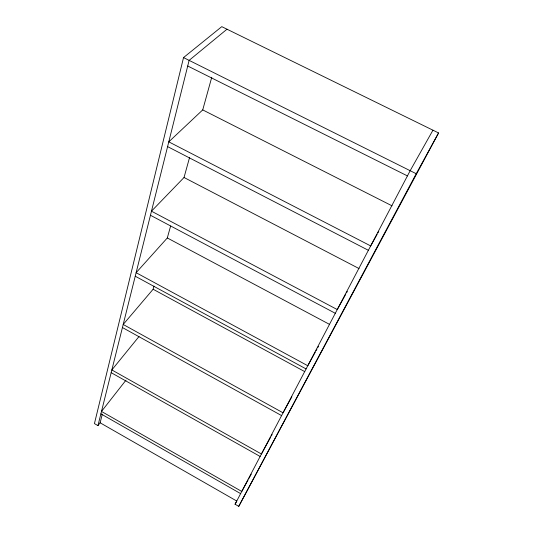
<?xml version="1.0" encoding="UTF-8"?>
<svg xmlns="http://www.w3.org/2000/svg" width="533" height="533" viewBox="0 0 533 533"><rect width="100%" height="100%" fill="white"/><g stroke="black" fill="none" stroke-linecap="round" stroke-linejoin="round"><path stroke-width="0.8" d="M432.949 130.185L410.163 170.7L235.06 504.231L238.757 506.35L438.566 132.944L221.768 26.65L183.532 57.584L94.434 423.595L97.952 425.614L100.131 422.796L102.303 414.161M97.952 425.614L189.122 60.369L226.991 29.208M291.877 396.792L283.056 412.802L123.196 324.47L153.124 289.246L154.004 286.061M315.303 352.1L307.774 365.731L136.122 272.696L167.309 237.958L170.613 226.025M345.71 294.336L337.262 309.566L151.472 211.188L184.038 177.489L189.548 157.561M377.117 234.367L370.675 245.92L168.781 141.845L202.727 109.905L211.754 77.272M238.757 506.35L416.22 173.718L438.566 132.944M235.06 504.231L236.792 501.06L100.131 422.796M270.531 437.426L261.423 454.003L111.843 369.949L139.013 336.536M271.324 435.987L272.116 434.548M248.105 479.893L241.762 491.453L101.49 411.436L126.008 380.129M248.898 478.447L251.276 474.11M316.096 350.661L316.888 349.228M317.681 347.789L318.474 346.357M346.51 292.884L347.316 291.431M377.924 232.928L378.73 231.482M183.532 57.584L416.22 173.718M187.716 65.999L407.432 175.91M202.727 109.905L392.075 205.845M167.595 146.602L368.376 250.297M184.038 177.489L359.049 268.565M150.459 215.265L335.304 313.297M167.309 237.958L329.634 324.437M135.242 276.214L306.089 368.936M153.124 289.246L304.783 371.648M122.43 327.548L281.591 415.593M111.164 372.667L260.137 456.461M100.89 413.841L240.623 493.625"/></g></svg>
